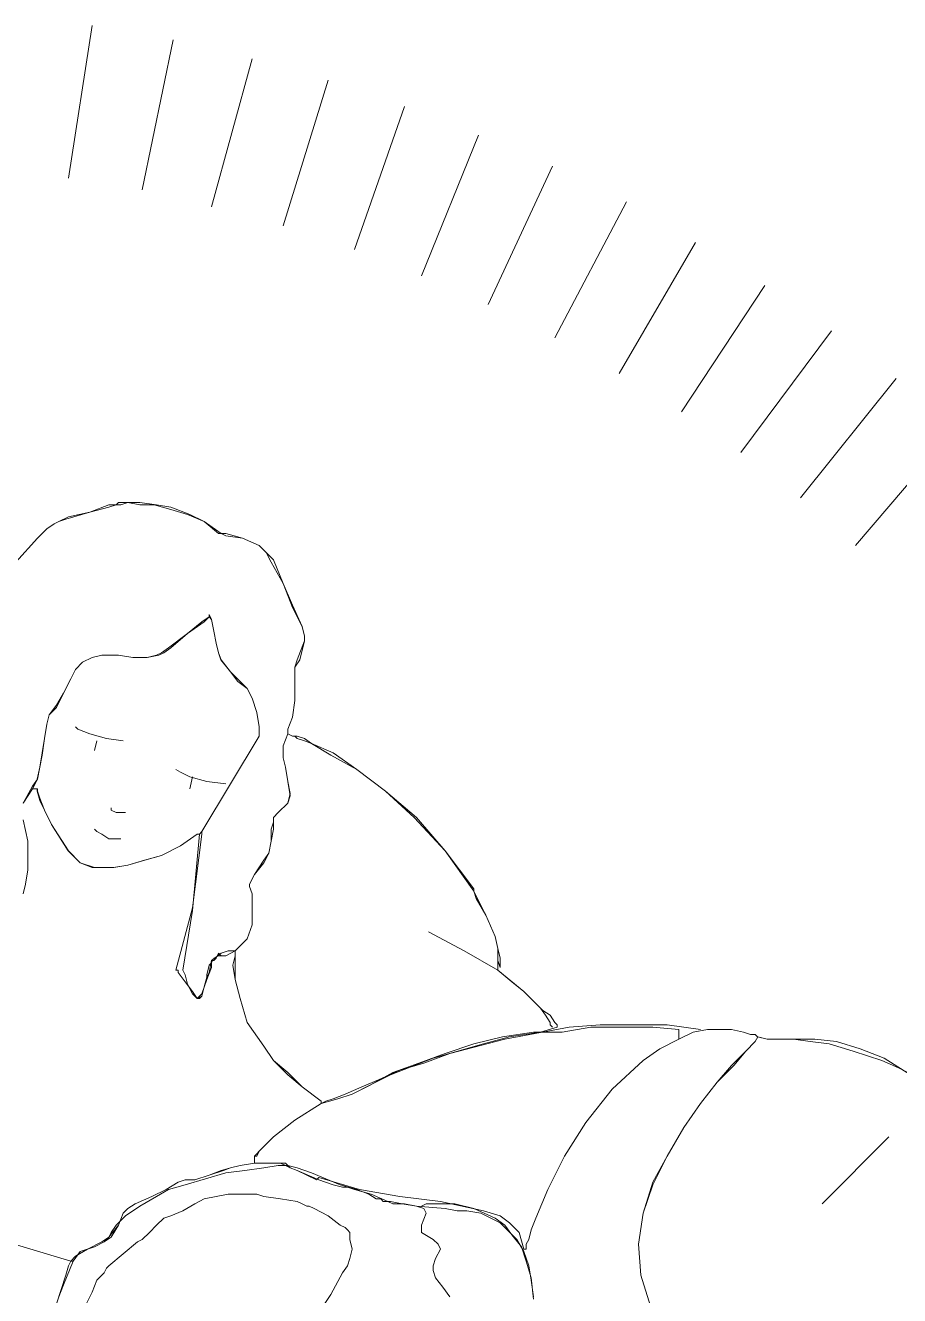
# Model space of a CAD drawing. Header units: centimetres. Extents: x -2268 to 4168, y -1681 to 1458.
# Drawn here: x 2409.38 to 2413.24, y 87.65 to 93.26 of the extents above; entities that cross this region are included whole.
import ezdxf

# ---------------------------------------------------------------- set-up
doc = ezdxf.new("R2010")
doc.units = ezdxf.units.CM
doc.layers.add('PDF72_Geometry', color=7, linetype='Continuous')

msp = doc.modelspace()

# ---------------------------------------------------------------- linework, layer by layer
at = {"layer": 'PDF72_Geometry', "lineweight": 9}
for points in [[(2409.6731, 93.2584), (2409.5678, 92.5844)], [(2410.0311, 93.1952), (2409.8942, 92.5317)], [(2410.3787, 93.111), (2410.1997, 92.458)], [(2410.7157, 93.0162), (2410.5156, 92.3738)], [(2411.0527, 92.9003), (2410.8315, 92.2684)], [(2411.3792, 92.774), (2411.1264, 92.1526)], [(2411.7057, 92.637), (2411.4213, 92.0262)], [(2412.0321, 92.4791), (2411.7162, 91.8788)], [(2412.3375, 92.3), (2412.0005, 91.7208)], [(2412.6429, 92.1105), (2412.2743, 91.5523)], [(2412.9378, 91.9104), (2412.5376, 91.3733)], [(2413.2222, 91.6997), (2412.8009, 91.1732)], [(2413.4855, 91.4786), (2413.0432, 90.9625)], [(2409.3361, 90.8888), (2409.4309, 90.9941), (2409.473, 91.0363), (2409.5046, 91.0573), (2409.5256, 91.0679), (2409.5572, 91.0784), (2409.6625, 91.11), (2409.7468, 91.131), (2409.7784, 91.1416), (2409.7889, 91.1416), (2409.7995, 91.1416), (2409.831, 91.1521), (2409.8837, 91.1416), (2409.9469, 91.1416), (2410.0206, 91.1205), (2410.0943, 91.0994), (2410.1681, 91.0679), (2410.2312, 91.0152), (2410.2418, 91.0152), (2410.2628, 91.0047), (2410.3366, 90.9941), (2410.4103, 90.9625), (2410.4419, 90.9309), (2410.4629, 90.8888), (2410.5156, 90.794), (2410.5577, 90.6887), (2410.5998, 90.6045), (2410.6104, 90.5623), (2410.6104, 90.5413), (2410.5788, 90.457), (2410.5683, 90.4254), (2410.5683, 90.3938), (2410.5683, 90.3833), (2410.5683, 90.3517), (2410.5683, 90.278), (2410.5577, 90.2043), (2410.5367, 90.1516), (2410.5367, 90.1305), (2410.5156, 90.0779), (2410.5156, 90.0252), (2410.5261, 89.9831), (2410.5367, 89.9199), (2410.5472, 89.8567), (2410.5367, 89.8251), (2410.4945, 89.783), (2410.4735, 89.7619), (2410.4735, 89.7409), (2410.4629, 89.7093), (2410.4629, 89.6566), (2410.4524, 89.604), (2410.4313, 89.5618), (2410.3892, 89.5092), (2410.3682, 89.4671), (2410.3682, 89.4565), (2410.3787, 89.4249), (2410.3787, 89.3617), (2410.3787, 89.288), (2410.3576, 89.2248), (2410.305, 89.1722), (2410.2628, 89.1511), (2410.2418, 89.1511), (2410.2312, 89.1511), (2410.2102, 89.1406), (2410.1997, 89.1195), (2410.1891, 89.109), (2410.1786, 89.0669), (2410.1786, 89.0458), (2410.1681, 89.0142), (2410.1575, 88.9721), (2410.1365, 88.9616), (2410.1154, 88.9826), (2410.0943, 89.0247), (2410.0838, 89.0669), (2410.0733, 89.0879), (2410.1154, 89.3512), (2410.147, 89.6882), (2410.1575, 89.6988), (2410.4103, 90.12), (2410.4103, 90.1621), (2410.3998, 90.2253), (2410.3787, 90.2885), (2410.3576, 90.3306), (2410.3155, 90.3622), (2410.2839, 90.4044), (2410.2418, 90.457), (2410.2312, 90.4886), (2410.2207, 90.5307), (2410.2102, 90.5834), (2410.1997, 90.6361), (2410.1891, 90.6466), (2410.1575, 90.6255), (2410.0943, 90.5729), (2410.0101, 90.5097), (2409.9785, 90.4886), (2409.9574, 90.4781), (2409.9153, 90.4676), (2409.8521, 90.4676), (2409.7889, 90.4781), (2409.7468, 90.4781), (2409.7152, 90.4781), (2409.6731, 90.4676), (2409.631, 90.4465), (2409.5994, 90.4149), (2409.5783, 90.3728), (2409.5467, 90.3096), (2409.5151, 90.2464), (2409.4835, 90.2148), (2409.473, 90.1727), (2409.4624, 90.1095), (2409.4519, 90.0358), (2409.4414, 89.9831), (2409.4309, 89.9305), (2409.4098, 89.8883), (2409.3677, 89.8251)], [(2409.3361, 90.8888), (2409.4309, 90.9941), (2409.473, 91.0363), (2409.5046, 91.0573), (2409.5256, 91.0679), (2409.5678, 91.0889), (2409.6625, 91.11), (2409.7468, 91.1416), (2409.7784, 91.1416), (2409.7889, 91.1521), (2409.7995, 91.1521), (2409.831, 91.1521), (2409.8837, 91.1521), (2409.9574, 91.1416), (2410.0206, 91.131), (2410.1049, 91.0994), (2410.1681, 91.0679), (2410.2418, 91.0152), (2410.2628, 91.0152), (2410.3366, 90.9941), (2410.4103, 90.9625), (2410.4419, 90.9309), (2410.4735, 90.8994), (2410.5156, 90.794), (2410.5577, 90.6993), (2410.5998, 90.6045), (2410.6104, 90.5623), (2410.6104, 90.5413), (2410.5893, 90.457), (2410.5683, 90.4254), (2410.5683, 90.4044), (2410.5683, 90.3833), (2410.5683, 90.3517), (2410.5683, 90.278), (2410.5577, 90.2043), (2410.5367, 90.1516), (2410.5367, 90.1305), (2410.5156, 90.0779), (2410.5156, 90.0252), (2410.5261, 89.9831), (2410.5367, 89.9199), (2410.5472, 89.8673), (2410.5367, 89.8251), (2410.4945, 89.783), (2410.4735, 89.7619), (2410.4735, 89.7409), (2410.4735, 89.7093), (2410.4629, 89.6566), (2410.4524, 89.604), (2410.4313, 89.5724), (2410.3892, 89.5092), (2410.3682, 89.4671), (2410.3682, 89.4565), (2410.3787, 89.4249), (2410.3787, 89.3617), (2410.3787, 89.288), (2410.3576, 89.2248), (2410.305, 89.1722), (2410.2734, 89.1722), (2410.2418, 89.1617), (2410.1997, 89.1301), (2410.1997, 89.1195), (2410.1997, 89.0985), (2410.1786, 89.0458), (2410.1575, 88.9826), (2410.147, 88.9721), (2410.1365, 88.9616), (2410.1154, 88.9931), (2410.0838, 89.0353), (2410.0522, 89.0774), (2410.0522, 89.0879), (2410.0417, 89.0879), (2410.1154, 89.3617), (2410.1575, 89.6882), (2410.1575, 89.6988), (2410.4103, 90.12), (2410.4103, 90.1621), (2410.3998, 90.2253), (2410.3787, 90.2885), (2410.3576, 90.3306), (2410.326, 90.3622), (2410.2839, 90.4044), (2410.2418, 90.457), (2410.2312, 90.4886), (2410.2207, 90.5307), (2410.2102, 90.5834), (2410.1997, 90.6361), (2410.1891, 90.6571), (2410.1891, 90.6466), (2410.1681, 90.6255), (2410.0943, 90.5729), (2410.0206, 90.5097), (2409.989, 90.4886), (2409.968, 90.4781), (2409.9153, 90.4676), (2409.8521, 90.4676), (2409.7889, 90.4781), (2409.7468, 90.4781), (2409.7152, 90.4781), (2409.6731, 90.4676), (2409.631, 90.4465), (2409.5994, 90.4149), (2409.5783, 90.3728), (2409.5467, 90.3096), (2409.5151, 90.2569), (2409.4835, 90.2148), (2409.473, 90.1727), (2409.4624, 90.1095), (2409.4519, 90.0463), (2409.4414, 89.9831), (2409.4309, 89.9305), (2409.4098, 89.8989), (2409.3677, 89.8251)], [(2409.5994, 90.1621), (2409.6099, 90.1516), (2409.6625, 90.1305), (2409.7363, 90.1095), (2409.81, 90.099)], [(2409.6941, 90.099), (2409.6836, 90.0568)], [(2410.5577, 90.12), (2410.5683, 90.12), (2410.5788, 90.12), (2410.6104, 90.1095), (2410.642, 90.0884), (2410.7368, 90.0463), (2410.8421, 89.9726), (2410.9685, 89.8778), (2411.1054, 89.7619), (2411.2317, 89.6145), (2411.3581, 89.446), (2411.3581, 89.4355), (2411.3687, 89.4144), (2411.4108, 89.3302), (2411.4529, 89.2354), (2411.4634, 89.1827), (2411.474, 89.1406), (2411.474, 89.109), (2411.474, 89.0985), (2411.4634, 89.1301)], [(2410.0417, 89.9726), (2410.0627, 89.962), (2410.1049, 89.941), (2410.1786, 89.9199), (2410.2628, 89.9094)], [(2410.1154, 89.941), (2410.1049, 89.8883)], [(2409.3677, 89.8251), (2409.4098, 89.8883), (2409.4309, 89.8883), (2409.4309, 89.8778), (2409.4414, 89.8357), (2409.4624, 89.7935), (2409.494, 89.7304), (2409.5678, 89.6145), (2409.6204, 89.5618), (2409.6731, 89.5408), (2409.6941, 89.5408), (2409.7257, 89.5408), (2409.7679, 89.5408), (2409.831, 89.5513), (2409.9048, 89.5724), (2409.9785, 89.5934), (2410.0627, 89.6356), (2410.1365, 89.6882), (2410.147, 89.6882), (2410.1154, 89.3512), (2410.0733, 89.0879), (2410.0838, 89.0669), (2410.0943, 89.0247), (2410.1154, 88.9826), (2410.1365, 88.9616), (2410.147, 88.9616), (2410.1575, 88.9721), (2410.1681, 89.0142), (2410.1786, 89.0563), (2410.1891, 89.0774), (2410.1997, 89.1301), (2410.2102, 89.1301), (2410.2207, 89.1406), (2410.2312, 89.1617), (2410.2418, 89.1511), (2410.2628, 89.1511), (2410.305, 89.1722), (2410.305, 89.1617), (2410.305, 89.1511), (2410.2944, 89.109), (2410.305, 89.0458), (2410.326, 88.9616), (2410.3576, 88.8562), (2410.4313, 88.7509), (2410.4735, 88.6877), (2410.5367, 88.6245), (2410.5998, 88.5719), (2410.6841, 88.5087), (2410.6841, 88.4982), (2410.5683, 88.4244), (2410.4735, 88.3507), (2410.4419, 88.3191), (2410.4103, 88.2875), (2410.3998, 88.2665), (2410.3892, 88.2665), (2410.3892, 88.2349), (2410.326, 88.2243), (2410.2839, 88.2138), (2410.2418, 88.2033), (2410.1891, 88.1822), (2410.1259, 88.1612), (2410.0838, 88.1612), (2410.0522, 88.1506), (2409.9996, 88.119), (2409.9364, 88.0874), (2409.8626, 88.0558), (2409.831, 88.0348), (2409.81, 88.0137), (2409.7889, 87.9611), (2409.7468, 87.9084), (2409.7257, 87.8873), (2409.6836, 87.8663), (2409.6204, 87.8452), (2409.5888, 87.8031)], [(2409.4309, 89.8883), (2409.4309, 89.8778), (2409.4414, 89.8462), (2409.4624, 89.7935), (2409.494, 89.7304), (2409.5678, 89.6145), (2409.6204, 89.5618), (2409.6836, 89.5408), (2409.6941, 89.5408), (2409.7257, 89.5408), (2409.7679, 89.5408), (2409.831, 89.5513), (2409.9048, 89.5724), (2409.9785, 89.5934), (2410.0627, 89.6356), (2410.1365, 89.6882)], [(2409.7573, 89.8041), (2409.7573, 89.7935), (2409.7784, 89.783), (2409.8205, 89.783)], [(2409.3677, 89.7514), (2409.3887, 89.6566), (2409.3887, 89.5303), (2409.3782, 89.4671), (2409.3677, 89.4249)], [(2409.3677, 89.4249), (2409.3782, 89.4671), (2409.3887, 89.5303), (2409.3887, 89.6566), (2409.3677, 89.7514)], [(2409.3677, 89.7514), (2409.3887, 89.6566), (2409.3887, 89.5303), (2409.3782, 89.4671), (2409.3677, 89.4249)], [(2409.6836, 89.7093), (2409.6941, 89.6988), (2409.7152, 89.6882), (2409.7468, 89.6672), (2409.7995, 89.6672)], [(2411.7057, 88.8352), (2411.6951, 88.8457), (2411.6951, 88.8562), (2411.6741, 88.8878), (2411.653, 88.9194), (2411.6214, 88.951), (2411.5793, 88.9931), (2411.5266, 89.0353), (2411.4634, 89.0879), (2411.316, 89.1722), (2411.158, 89.2564)], [(2410.305, 89.1722), (2410.305, 89.1511), (2410.305, 89.109), (2410.305, 89.0458), (2410.326, 88.9616), (2410.3576, 88.8562), (2410.4313, 88.7509), (2410.4735, 88.6877), (2410.5367, 88.6351), (2410.5998, 88.5719), (2410.6841, 88.5087)], [(2410.3892, 88.2665), (2410.3998, 88.277), (2410.4103, 88.2875), (2410.4419, 88.3191), (2410.4735, 88.3507), (2410.5683, 88.4244), (2410.6841, 88.4982), (2410.7052, 88.5087), (2410.7368, 88.5192), (2410.7894, 88.5403), (2410.8631, 88.5719), (2410.9369, 88.6035), (2411.0316, 88.6456), (2411.137, 88.6772), (2411.2528, 88.7193), (2411.495, 88.7825), (2411.7794, 88.8352), (2411.9163, 88.8457), (2412.0637, 88.8457), (2412.2112, 88.8457), (2412.3586, 88.8246)], [(2411.5898, 87.8557), (2411.5898, 87.8768), (2411.6003, 87.8979), (2411.6108, 87.94), (2411.6319, 87.9927), (2411.6846, 88.119), (2411.7583, 88.2665), (2411.8531, 88.4139), (2411.9689, 88.5614), (2412.1058, 88.6877), (2412.1795, 88.7404), (2412.2638, 88.7825), (2412.327, 88.8141), (2412.3902, 88.8246), (2412.4955, 88.8246), (2412.5481, 88.8141), (2412.5797, 88.8036), (2412.6008, 88.8036), (2412.6113, 88.793), (2412.6535, 88.7825), (2412.7166, 88.7825), (2412.7904, 88.7825), (2412.8641, 88.7825), (2412.9589, 88.772), (2413.0642, 88.7404), (2413.1695, 88.6983), (2413.2854, 88.6245)], [(2412.1375, 87.603), (2412.0953, 87.7399), (2412.0848, 87.8768), (2412.1059, 88.0137), (2412.148, 88.1401), (2412.2112, 88.2665), (2412.2849, 88.3929), (2412.3586, 88.4982), (2412.4323, 88.5929), (2412.4955, 88.6667), (2412.5587, 88.7299), (2412.6008, 88.772), (2412.6114, 88.793), (2412.6535, 88.7825), (2412.7062, 88.7825), (2412.7693, 88.7825), (2412.8431, 88.772), (2412.9273, 88.7615), (2413.0326, 88.7299), (2413.159, 88.6877), (2413.2327, 88.6561), (2413.317, 88.614)], [(2413.0221, 87.0343), (2412.8641, 87.0764), (2412.7377, 87.1291), (2412.6114, 87.1817), (2412.5061, 87.2344), (2412.4113, 87.287), (2412.3375, 87.3502), (2412.2744, 87.4134), (2412.2112, 87.4766), (2412.169, 87.5398), (2412.1375, 87.603), (2412.0953, 87.7399), (2412.0848, 87.8768), (2412.1059, 88.0137), (2412.148, 88.1506), (2412.2112, 88.2665), (2412.2849, 88.3929), (2412.3586, 88.4982), (2412.4323, 88.5929), (2412.5061, 88.6667), (2412.5587, 88.7299), (2412.6008, 88.772)], [(2412.8957, 88.0558), (2413.1906, 88.3507)], [(2411.6214, 87.6451), (2411.6109, 87.7188), (2411.6003, 87.782), (2411.5793, 87.8452), (2411.5477, 87.8979), (2411.474, 87.9716), (2411.3897, 88.0137), (2411.3265, 88.0242), (2411.2844, 88.0242), (2411.2317, 88.0348), (2411.1054, 88.0453), (2411.0422, 88.0558), (2410.9895, 88.0664), (2410.9579, 88.0664), (2410.9474, 88.0769), (2410.9263, 88.0769), (2410.8947, 88.098), (2410.8421, 88.119), (2410.7684, 88.1401), (2410.642, 88.1928), (2410.5788, 88.2138), (2410.5367, 88.2243), (2410.4945, 88.2243), (2410.4313, 88.2138), (2410.3471, 88.2033), (2410.2628, 88.1928), (2410.0838, 88.1401), (2410.0101, 88.119), (2409.9574, 88.0874), (2409.8837, 88.0453), (2409.8205, 88.0032), (2409.7784, 87.9611), (2409.7573, 87.9295), (2409.7468, 87.9084), (2409.7152, 87.8873), (2409.652, 87.8557), (2409.5994, 87.8241), (2409.5783, 87.8031), (2409.5678, 87.782), (2409.5572, 87.7399), (2409.5362, 87.6767), (2409.5151, 87.6135)], [(2409.5256, 87.6451), (2409.5467, 87.6978), (2409.5888, 87.8031), (2409.6204, 87.8452), (2409.6836, 87.8663), (2409.7257, 87.8873), (2409.7573, 87.9084), (2409.7889, 87.9611), (2409.81, 88.0137), (2409.831, 88.0348), (2409.8626, 88.0558), (2409.9364, 88.0874), (2409.9996, 88.119), (2410.0522, 88.1506), (2410.0838, 88.1612), (2410.1259, 88.1612), (2410.1891, 88.1822), (2410.2523, 88.2033), (2410.2839, 88.2138), (2410.326, 88.2243), (2410.3892, 88.2349), (2410.4735, 88.2349), (2410.5051, 88.2349), (2410.5261, 88.2349), (2410.5472, 88.2138), (2410.5788, 88.2033), (2410.6736, 88.1612), (2410.7368, 88.1401), (2410.7789, 88.1296), (2410.7999, 88.1296), (2410.8315, 88.119), (2410.9053, 88.098), (2410.979, 88.0664), (2411, 88.0558), (2411.0211, 88.0558), (2411.0527, 88.0558), (2411.1054, 88.0453), (2411.137, 88.0348), (2411.1475, 88.0137), (2411.1264, 87.9611), (2411.1264, 87.94), (2411.1264, 87.9295), (2411.1791, 87.8979), (2411.2001, 87.8768), (2411.2107, 87.8557), (2411.1896, 87.8136), (2411.1791, 87.782), (2411.1791, 87.761), (2411.1896, 87.7294), (2411.2212, 87.6872), (2411.2528, 87.6451)], [(2410.663, 87.5609), (2410.7262, 87.6556), (2410.7789, 87.7504), (2410.7999, 87.782), (2410.8105, 87.8136), (2410.821, 87.8557), (2410.8105, 87.8979), (2410.8105, 87.9295), (2410.7999, 87.94), (2410.7894, 87.9505), (2410.7684, 87.9611), (2410.7157, 88.0032), (2410.6525, 88.0348), (2410.6314, 88.0453), (2410.6209, 88.0453), (2410.5998, 88.0558), (2410.5788, 88.0664), (2410.5051, 88.0769), (2410.4313, 88.0874), (2410.3998, 88.098), (2410.3787, 88.098), (2410.3366, 88.098), (2410.2734, 88.098), (2410.2207, 88.0874), (2410.1681, 88.0769), (2410.1259, 88.0558), (2410.0733, 88.0242), (2410.0206, 88.0032), (2409.989, 87.9927), (2409.9574, 87.9611), (2409.9258, 87.9295), (2409.8942, 87.8979), (2409.8732, 87.8873), (2409.7468, 87.782), (2409.7363, 87.7715), (2409.7257, 87.7504), (2409.6941, 87.7188), (2409.6731, 87.6662), (2409.6415, 87.603)], [(2411.6214, 87.6346), (2411.6109, 87.7294), (2411.5898, 87.8031), (2411.5687, 87.8663), (2411.5266, 87.9189), (2411.495, 87.9611), (2411.4529, 87.9927), (2411.3581, 88.0348), (2411.2739, 88.0558), (2411.2001, 88.0558), (2411.1475, 88.0558), (2411.1264, 88.0453)], [(2408.9464, 87.6346), (2408.978, 87.6556), (2408.9885, 87.6872), (2408.9991, 87.7399), (2408.9885, 87.7926), (2408.9885, 87.8557), (2408.9885, 87.9084), (2408.978, 87.9505), (2408.9569, 87.9821), (2408.9464, 87.9927), (2409.5783, 87.8031), (2409.5888, 87.8031), (2409.5467, 87.6978), (2409.5256, 87.6451)]]:
    msp.add_lwpolyline(points, dxfattribs=at)
for points in [[(2409.4413, 89.9831), (2409.4519, 90.0358), (2409.4624, 90.1095), (2409.4729, 90.1727), (2409.4835, 90.2148), (2409.5151, 90.2464), (2409.5467, 90.3096), (2409.5783, 90.3728), (2409.5993, 90.4149), (2409.6309, 90.4465), (2409.673, 90.4676), (2409.7152, 90.4781), (2409.7468, 90.4781), (2409.7889, 90.4781), (2409.8521, 90.4676), (2409.9153, 90.4676), (2409.9574, 90.4781), (2409.9785, 90.4886), (2410.0101, 90.5097), (2410.0943, 90.5729), (2410.1575, 90.6255), (2410.1891, 90.6466), (2410.1996, 90.6361), (2410.2101, 90.5834), (2410.2207, 90.5307), (2410.2312, 90.4886), (2410.2417, 90.457), (2410.2839, 90.4044), (2410.3155, 90.3622), (2410.3576, 90.3306), (2410.3787, 90.2885), (2410.3997, 90.2253), (2410.4102, 90.1621), (2410.4102, 90.12), (2410.1575, 89.6988), (2410.147, 89.6882), (2410.1364, 89.6882), (2410.0627, 89.6356), (2409.9785, 89.5934), (2409.9047, 89.5724), (2409.831, 89.5513), (2409.7678, 89.5408), (2409.7257, 89.5408), (2409.6941, 89.5408), (2409.673, 89.5408), (2409.6204, 89.5618), (2409.5677, 89.6145), (2409.494, 89.7304), (2409.4624, 89.7935), (2409.4413, 89.8357), (2409.4308, 89.8778), (2409.4308, 89.8883), (2409.4098, 89.8883), (2409.4308, 89.9305)], [(2410.305, 89.1722), (2410.305, 89.1617), (2410.305, 89.1511), (2410.2944, 89.109), (2410.305, 89.0458), (2410.326, 88.9616), (2410.3576, 88.8562), (2410.4313, 88.7509), (2410.4735, 88.6877), (2410.5367, 88.6245), (2410.5998, 88.5719), (2410.6841, 88.5087), (2410.6841, 88.4982), (2410.7578, 88.5192), (2410.821, 88.5403), (2410.9895, 88.6245), (2411.1791, 88.6983), (2411.4002, 88.7615), (2411.5161, 88.793), (2411.653, 88.8141), (2411.7267, 88.8352), (2411.7267, 88.8457), (2411.7162, 88.8562), (2411.6951, 88.8878), (2411.6635, 88.9089), (2411.6214, 88.951), (2411.5793, 88.9931), (2411.4634, 89.0879), (2411.4634, 89.0985), (2411.4634, 89.109), (2411.4634, 89.1406), (2411.4634, 89.1827), (2411.4529, 89.2354), (2411.4108, 89.3302), (2411.3687, 89.4039), (2411.3581, 89.4355), (2411.2317, 89.6145), (2411.0948, 89.7619), (2410.9685, 89.8778), (2410.8421, 89.9726), (2410.7262, 90.0358), (2410.642, 90.0884), (2410.6104, 90.099), (2410.5788, 90.1095), (2410.5683, 90.12), (2410.5577, 90.12), (2410.5367, 90.1305), (2410.5156, 90.0779), (2410.5156, 90.0252), (2410.5261, 89.9831), (2410.5367, 89.9199), (2410.5472, 89.8567), (2410.5367, 89.8251), (2410.4945, 89.783), (2410.4735, 89.7619), (2410.4735, 89.7409), (2410.4629, 89.7093), (2410.4629, 89.6566), (2410.4524, 89.604), (2410.4313, 89.5618), (2410.3892, 89.5092), (2410.3682, 89.4671), (2410.3682, 89.4565), (2410.3787, 89.4249), (2410.3787, 89.3617), (2410.3787, 89.288), (2410.3576, 89.2248)], [(2410.3892, 88.2665), (2410.3998, 88.2665), (2410.4103, 88.2875), (2410.4419, 88.3191), (2410.4735, 88.3507), (2410.5683, 88.4244), (2410.6841, 88.4982), (2410.7578, 88.5192), (2410.821, 88.5403), (2410.9053, 88.5824), (2411, 88.6351), (2411.1159, 88.6772), (2411.2317, 88.7193), (2411.3581, 88.7615), (2411.4845, 88.793), (2411.6214, 88.8141), (2411.7478, 88.8141), (2411.8742, 88.8352), (2412.0111, 88.8352), (2412.148, 88.8352), (2412.2638, 88.8246), (2412.2638, 88.7825), (2412.1796, 88.7404), (2412.1059, 88.6877), (2411.9689, 88.5614), (2411.8531, 88.4139), (2411.7583, 88.2665), (2411.6846, 88.119), (2411.6319, 87.9927), (2411.6109, 87.94), (2411.6003, 87.8979), (2411.5898, 87.8768), (2411.5898, 87.8557), (2411.5793, 87.8557), (2411.5582, 87.9295), (2411.5161, 87.9716), (2411.474, 88.0032), (2411.4002, 88.0242), (2411.2107, 88.0664), (2411.0316, 88.0874), (2410.8526, 88.119), (2410.6736, 88.1717), (2410.663, 88.1612), (2410.5788, 88.2033), (2410.5472, 88.2138), (2410.5261, 88.2243), (2410.5051, 88.2349), (2410.4735, 88.2349), (2410.3892, 88.2349)]]:
    msp.add_lwpolyline(points, close=True, dxfattribs=at)

doc.saveas('drawing.dxf')
